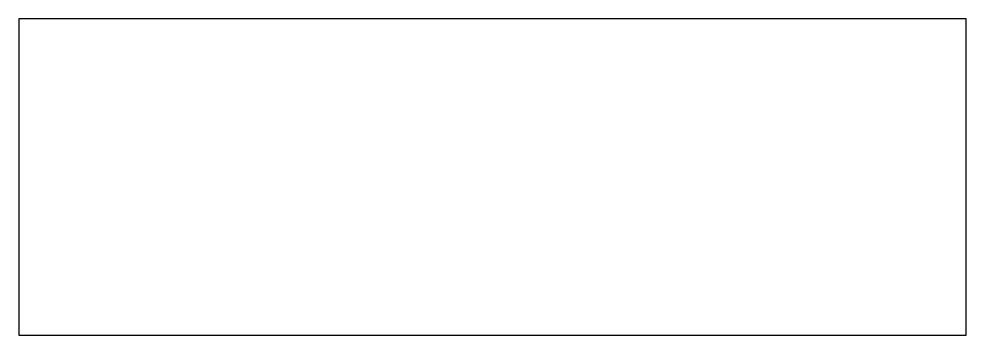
# Model space of a CAD drawing. Header units: millimetres. Extents: x -900 to 900, y -300 to 300.
import ezdxf

# ---------------------------------------------------------------- set-up
doc = ezdxf.new("R2010")
doc.units = ezdxf.units.MM
doc.layers.add('cut', color=7, linetype='Continuous')

msp = doc.modelspace()

# ---------------------------------------------------------------- linework, layer by layer
at = {"layer": 'cut'}
for p, q in [((-900, 300), (-900, -300)), ((900, 300), (-900, 300)), ((900, -300), (900, 300)), ((-900, -300), (900, -300))]:
    msp.add_line(p, q, dxfattribs=at)

doc.saveas('drawing.dxf')
